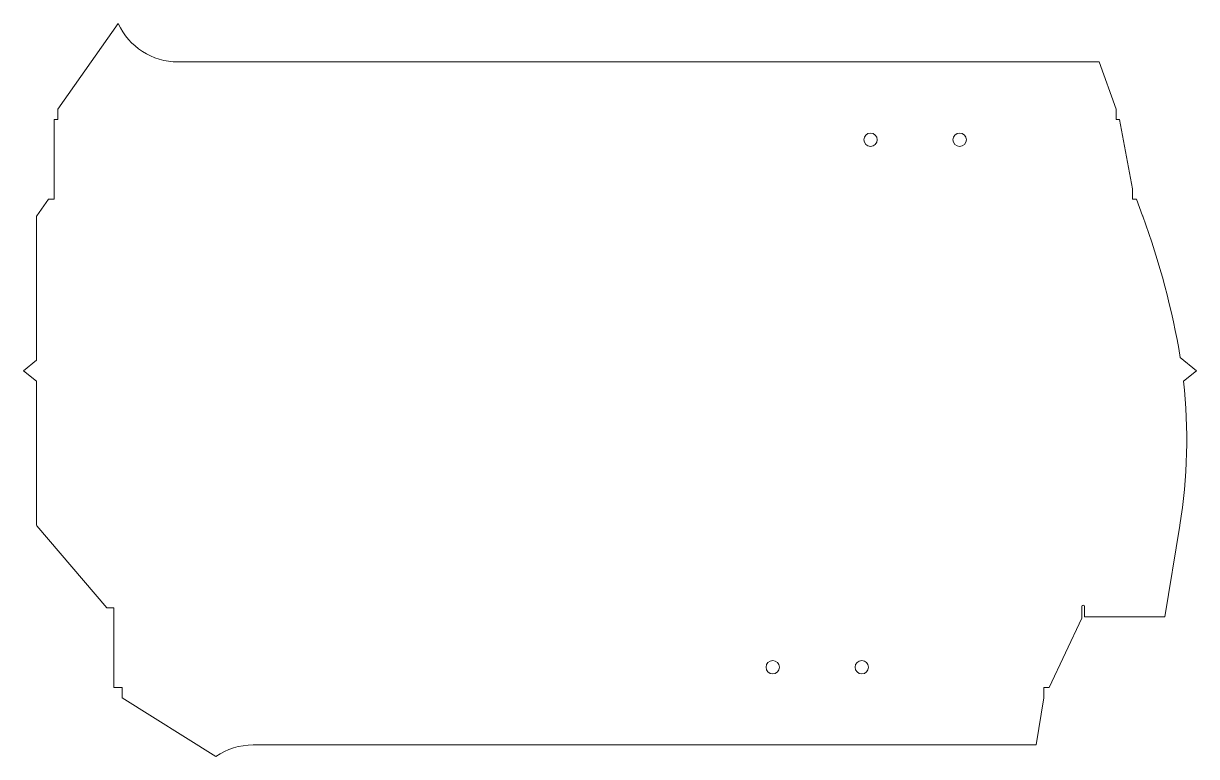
# Model space of a CAD drawing. Header units: millimetres. Extents: x -13 to 435, y -247 to 33.
import ezdxf

# ---------------------------------------------------------------- set-up
doc = ezdxf.new("R2010")
doc.units = ezdxf.units.MM
doc.layers.add('1', color=7, linetype='Continuous', true_color=0xffffff)

msp = doc.modelspace()

# ---------------------------------------------------------------- linework, layer by layer
at = {"layer": '1', "color": 163, "linetype": 'Continuous', "lineweight": 18}
for p, q in [((0, 0), (23.051141, 32.7)), ((45.830737, 18), (397.522312, 18)), ((397.522312, 18), (403.945225, 0)), ((0, -3.919137), (0, 0)), ((403.945225, 0), (403.945225, -3.919137)), ((-1.409856, -3.919137), (0, -3.919137)), ((-1.409856, -34.338274), (-1.409856, -3.919137)), ((403.945225, -3.919137), (405.314139, -3.919137)), ((405.314139, -3.919137), (410.275371, -30.419137)), ((410.275371, -30.419137), (410.275371, -34.338274)), ((-8.052585, -40.695455), (-3.571231, -34.338274)), ((-3.571231, -34.338274), (-1.409856, -34.338274)), ((410.275371, -34.338274), (411.792527, -34.338274)), ((411.792527, -34.338274), (414.063944, -40.703844)), ((-8.151984, -40.838274), (-8.052581, -40.695457)), ((-8.151984, -95.801193), (-8.151984, -40.838274)), ((414.063947, -40.703843), (414.11131, -40.838274)), ((414.11131, -40.838274), (414.124398, -40.874953)), ((-8.151984, -95.801193), (-13.151984, -99.801193)), ((434.672424, -99.801193), (428.467298, -94.837092)), ((-13.151984, -99.801193), (-8.151984, -103.801193)), ((429.672424, -103.801193), (434.672424, -99.801193)), ((-8.151984, -158.764112), (-8.151984, -103.801193)), ((-8.129188, -158.790911), (-8.151984, -158.764112)), ((-7.993143, -158.952895), (-8.129188, -158.790911)), ((18.663674, -190.290911), (-7.993139, -158.952892)), ((428.26565, -158.854277), (422.588657, -193.790911)), ((428.275816, -158.790911), (428.265649, -158.854277)), ((21.31264, -190.290911), (18.663674, -190.290911)), ((21.31264, -220.710048), (21.31264, -190.290911)), ((390.924515, -189.790911), (390.924515, -194.210048)), ((391.924515, -193.790911), (391.924515, -189.790911)), ((390.924515, -194.210048), (378.405284, -220.710048)), ((422.588657, -193.790911), (391.924515, -193.790911)), ((24.503165, -220.710048), (21.31264, -220.710048)), ((24.503165, -224.629185), (24.503165, -220.710048)), ((378.405284, -220.710048), (376.426812, -220.710048)), ((376.426812, -220.710048), (376.426812, -224.629185)), ((60.2798, -247.055986), (24.503165, -224.629185)), ((376.426812, -224.629185), (373.50192, -242.629185)), ((373.50192, -242.629185), (74.483443, -242.629185))]:
    msp.add_line(p, q, dxfattribs=at)
at = {"layer": '1', "color": 150, "linetype": 'Continuous', "lineweight": 18}
for centre in [(310.24266, -11.669137), (344.24266, -11.669137), (272.868872, -212.960048), (306.868872, -212.960048)]:
    msp.add_circle(centre, 2.55, dxfattribs=at)
at = {"layer": '1', "color": 163, "linetype": 'Continuous', "lineweight": 18}
for centre, radius, start, end in [((45.830737, 43), 25, 204.330534, 270), ((136.264285, -143.616163), 296.246517, 9.477311, 20.292315), ((231.377085, -126.277533), 199.565095, 350.624776, 6.46675), ((391.424515, -189.790911), 0.5, 0, 180), ((74.483443, -267.629185), 25, 90, 124.621023)]:
    msp.add_arc(centre, radius, start, end, dxfattribs=at)

doc.saveas('drawing.dxf')
